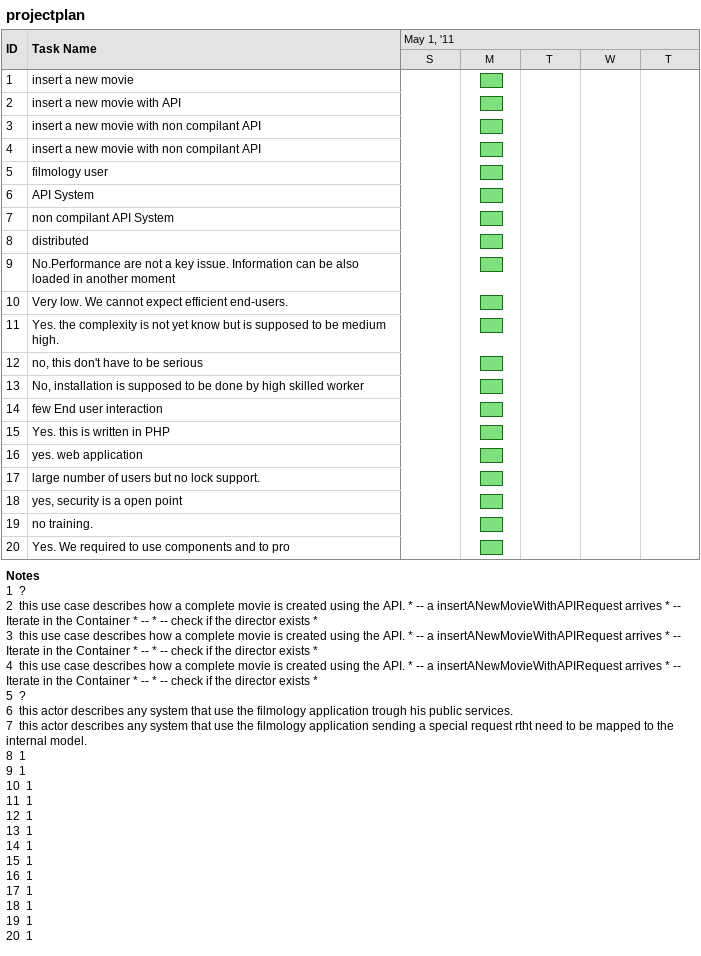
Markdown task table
projectplan

| ID | Task | Start | Finish |
|---|---|---|---|
| 1 | insert a new movie | 2011-05-02 | 2011-05-02 |
| 2 | insert a new movie with API | 2011-05-02 | 2011-05-02 |
| 3 | insert a new movie with non compilant API | 2011-05-02 | 2011-05-02 |
| 4 | insert a new movie with non compilant API | 2011-05-02 | 2011-05-02 |
| 5 | filmology user | 2011-05-02 | 2011-05-02 |
| 6 | API System | 2011-05-02 | 2011-05-02 |
| 7 | non compilant API System | 2011-05-02 | 2011-05-02 |
| 8 | distributed | 2011-05-02 | 2011-05-02 |
| 9 | No.Performance are not a key issue. Information can be also loaded in another moment | 2011-05-02 | 2011-05-02 |
| 10 | Very low. We cannot expect efficient end-users. | 2011-05-02 | 2011-05-02 |
| 11 | Yes. the complexity is not yet know but is supposed to be medium high. | 2011-05-02 | 2011-05-02 |
| 12 | no, this don't have to be serious | 2011-05-02 | 2011-05-02 |
| 13 | No, installation is supposed to be done by high skilled worker | 2011-05-02 | 2011-05-02 |
| 14 | few End user interaction | 2011-05-02 | 2011-05-02 |
| 15 | Yes. this is written in PHP | 2011-05-02 | 2011-05-02 |
| 16 | yes. web application | 2011-05-02 | 2011-05-02 |
| 17 | large number of users but no lock support. | 2011-05-02 | 2011-05-02 |
| 18 | yes, security is a open point | 2011-05-02 | 2011-05-02 |
| 19 | no training. | 2011-05-02 | 2011-05-02 |
| 20 | Yes. We required to use components and to pro | 2011-05-02 | 2011-05-02 |

Notes
- 1: ?
- 2: this use case describes how a complete movie is created using the API. * -- a insertANewMovieWithAPIRequest arrives * -- Iterate in the Container * -- * -- check if the director exists *
- 3: this use case describes how a complete movie is created using the API. * -- a insertANewMovieWithAPIRequest arrives * -- Iterate in the Container * -- * -- check if the director exists *
- 4: this use case describes how a complete movie is created using the API. * -- a insertANewMovieWithAPIRequest arrives * -- Iterate in the Container * -- * -- check if the director exists *
- 5: ?
- 6: this actor describes any system that use the filmology application trough his public services.
- 7: this actor describes any system that use the filmology application sending a special request rtht need to be mapped to the internal model.
- 8: 1
- 9: 1
- 10: 1
- 11: 1
- 12: 1
- 13: 1
- 14: 1
- 15: 1
- 16: 1
- 17: 1
- 18: 1
- 19: 1
- 20: 1
